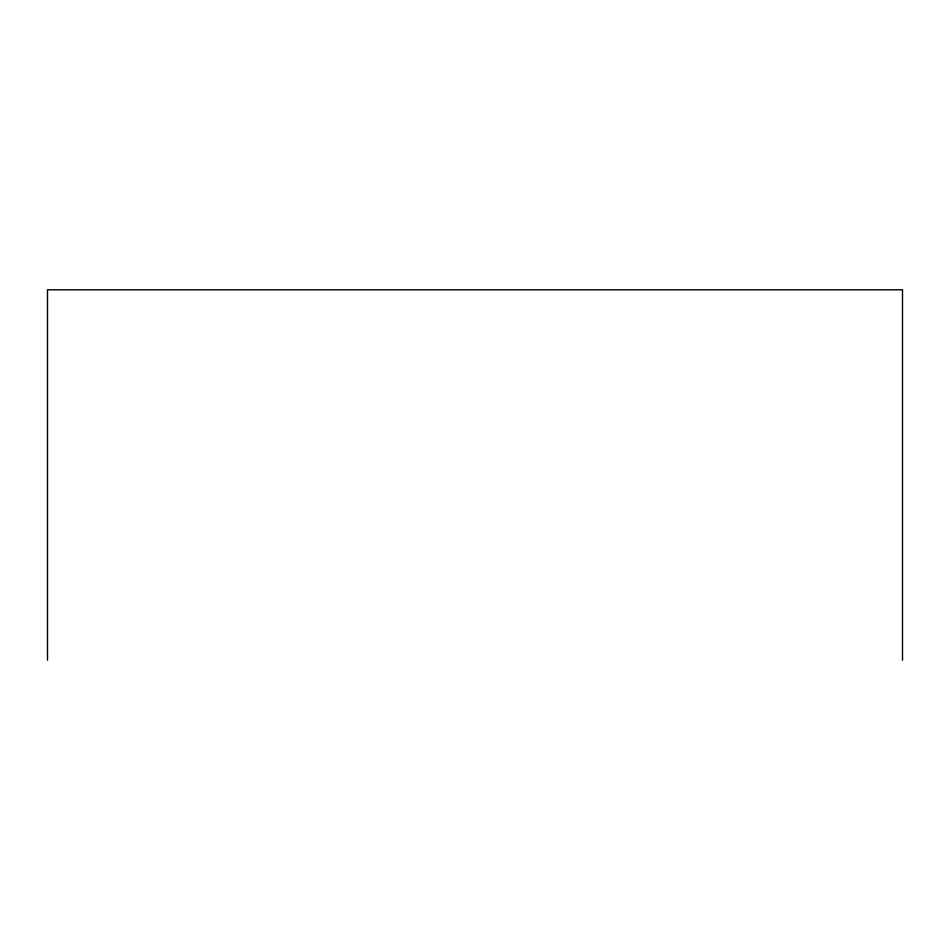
<?xml version="1.0" encoding="UTF-8"?>
<svg xmlns="http://www.w3.org/2000/svg" width="950" height="950" viewBox="0 0 950 950"><rect width="100%" height="100%" fill="white"/><g stroke="black" fill="none" stroke-linecap="round" stroke-linejoin="round"><path stroke-width="1.43" d="M902.5 660.214L902.5 289.786L47.5 289.786L47.5 660.214"/></g></svg>
